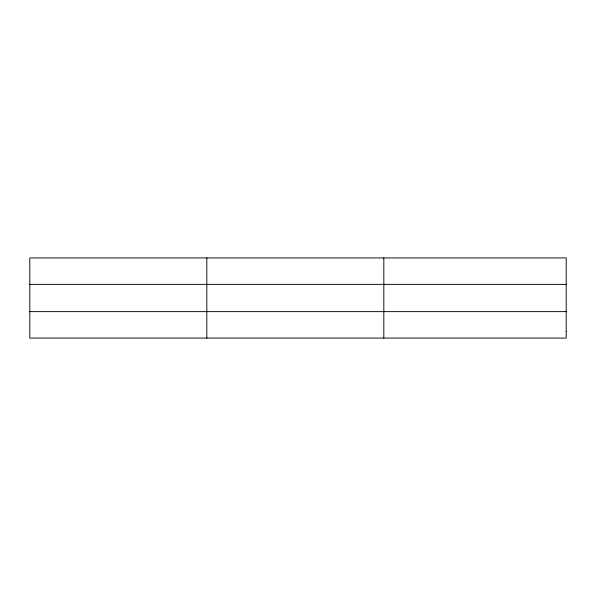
<?xml version="1.0" encoding="UTF-8"?>
<svg xmlns="http://www.w3.org/2000/svg" width="596" height="596" viewBox="0 0 596 596"><rect width="100%" height="100%" fill="white"/><g stroke="black" fill="none" stroke-linecap="round" stroke-linejoin="round"><path stroke-width="0.89" d="M206.812 257.926L206.812 338.074M383.824 257.926L383.824 338.074M29.8 284.374L566.2 284.374M29.8 311.626L566.2 311.626M566.2 331.458L566.2 338.074L29.8 338.074L29.8 257.926L566.2 257.926L566.2 331.458"/></g></svg>
